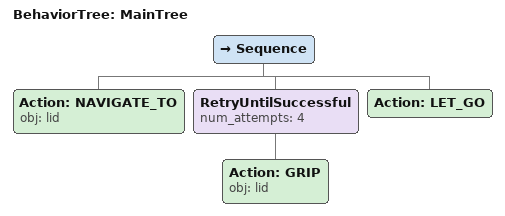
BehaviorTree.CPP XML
<root main_tree_to_execute="MainTree">
  <BehaviorTree ID="MainTree">
    <Sequence>
      <!-- Navigate to lid -->
      <Action ID="NAVIGATE_TO" obj="lid" />
      <!-- Retry GRASP lid up to 4 attempts -->
      <RetryUntilSuccessful num_attempts="4">
        <!-- Grasp lid -->
        <Action ID="GRIP" obj="lid" />
      </RetryUntilSuccessful>
      <!-- Grip lid -->
      <Action ID="LET_GO" />
    </Sequence>
  </BehaviorTree>
</root>
